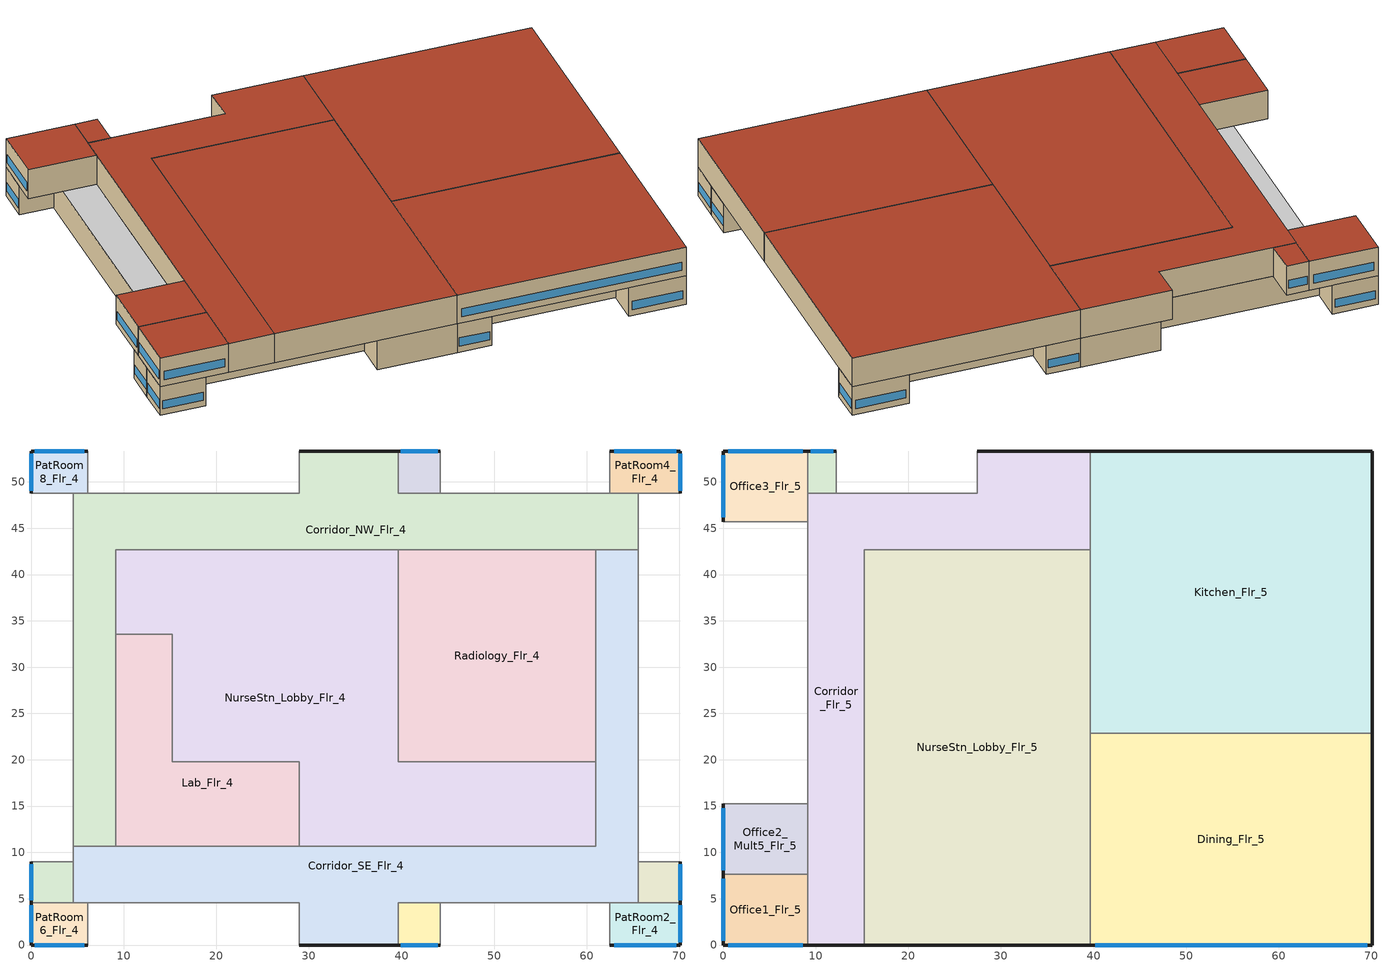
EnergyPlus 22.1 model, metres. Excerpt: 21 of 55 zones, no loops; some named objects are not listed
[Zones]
Corridor_NW_Flr_4
 floor adiabatic (int_slab_floor): 4.57,10.67 4.57,48.77 28.96,48.77 28.96,53.34 39.62,53.34 39.62,48.77 65.53,48.77 65.53,42.67 9.14,42.67 9.14,10.67 z12.8
 wall outside (nonres_ext_wall_mid): 39.62,53.34 28.96,53.34 z12.8:17.07
 wall to NurseStn_Lobby_Flr_4 (Air_Wall): 9.14,33.58 9.14,42.67 39.62,42.67 z12.8:17.07
 wall adiabatic (int_wall): 28.96,53.34 28.96,48.77 4.57,48.77 4.57,10.67 / 65.53,42.67 65.53,48.77 39.62,48.77 39.62,53.34 z12.8:17.07
 wall to Radiology_Flr_4 (int_wall): 39.62,42.67 60.96,42.67 z12.8:17.07
 wall to Lab_Flr_4 (int_wall): 9.14,10.67 9.14,33.58 z12.8:17.07
 wall to Corridor_SE_Flr_4 (Air_Wall): 60.96,42.67 65.53,42.67 / 4.57,10.67 9.14,10.67 z12.8:17.07
 ceiling adiabatic (int_slab_ceiling): 4.57,10.67 9.14,10.67 9.14,42.67 65.53,42.67 65.53,48.77 39.62,48.77 39.62,53.34 28.96,53.34 28.96,48.77 4.57,48.77 z17.07
Corridor_SE_Flr_4
 floor adiabatic (int_slab_floor): 4.57,4.57 4.57,10.67 60.96,10.67 60.96,42.67 65.53,42.67 65.53,4.57 39.62,4.57 39.62,0 28.96,0 28.96,4.57 z12.8
 wall outside (nonres_ext_wall_mid): 28.96,0 39.62,0 z12.8:17.07
 wall adiabatic (int_wall): 39.62,0 39.62,4.57 65.53,4.57 65.53,42.67 / 4.57,10.67 4.57,4.57 28.96,4.57 28.96,0 z12.8:17.07
 wall to NurseStn_Lobby_Flr_4 (Air_Wall): 60.96,19.81 60.96,10.67 28.96,10.67 z12.8:17.07
 wall to Radiology_Flr_4 (int_wall): 60.96,42.67 60.96,19.81 z12.8:17.07
 wall to Lab_Flr_4 (int_wall): 28.96,10.67 9.14,10.67 z12.8:17.07
 ceiling adiabatic (int_slab_ceiling): 4.57,4.57 28.96,4.57 28.96,0 39.62,0 39.62,4.57 65.53,4.57 65.53,42.67 60.96,42.67 60.96,10.67 4.57,10.67 z17.07
Lab_Flr_4
 floor adiabatic (int_slab_floor): 9.14,33.53 15.24,33.53 15.24,19.81 28.96,19.81 28.96,10.67 9.14,10.67 z12.8
 wall to NurseStn_Lobby_Flr_4 (int_wall): 28.96,10.67 28.96,19.81 15.24,19.81 15.24,33.53 9.14,33.53 z12.8:17.07
 ceiling adiabatic (int_slab_ceiling): 9.14,33.53 9.14,10.67 28.96,10.67 28.96,19.81 15.24,19.81 15.24,33.53 z17.07
NurseStn_Lobby_Flr_4
 floor adiabatic (int_slab_floor): 9.14,42.67 39.62,42.67 39.62,19.81 60.96,19.81 60.96,10.67 28.96,10.67 28.96,19.81 15.24,19.81 15.24,33.53 9.14,33.53 z12.8
 wall to Radiology_Flr_4 (int_wall): 60.96,19.81 39.62,19.81 39.62,42.67 z12.8:17.07
 ceiling adiabatic (int_slab_ceiling): 9.14,42.67 9.14,33.53 15.24,33.53 15.24,19.81 28.96,19.81 28.96,10.67 60.96,10.67 60.96,19.81 39.62,19.81 39.62,42.67 z17.07
PatRoom1_Mult10_Flr_4
 floor adiabatic (int_slab_floor): 44.2,4.57 44.2,0 39.62,0 39.62,4.57 z12.8
 wall outside (res_ext_wall_mid): 39.62,0 44.2,0 z12.8:17.07
 wall adiabatic (int_wall): 44.2,0 44.2,4.57 39.62,4.57 39.62,0 z12.8:17.07
 window (ResWindow_U_0.456_SHGC_East_0.249): 39.9,0 43.92,0 z13.72:14.94
 ceiling adiabatic (int_slab_ceiling): 39.62,4.57 39.62,0 44.2,0 44.2,4.57 z17.07
PatRoom2_Flr_4
 floor adiabatic (int_slab_floor): 70.1,4.57 70.1,0 62.48,0 62.48,4.57 z12.8
 wall outside (res_ext_wall_mid): 62.48,0 70.1,0 70.1,4.57 z12.8:17.07
 wall adiabatic (int_wall): 70.1,4.57 62.48,4.57 62.48,0 z12.8:17.07
 window (ResWindow_U_0.248_SHGC_North_0.21): 70.1,0.27 70.1,4.3 z13.72:14.94
 window (ResWindow_U_0.456_SHGC_East_0.249): 62.94,0 69.65,0 z13.72:14.94
 ceiling adiabatic (int_slab_ceiling): 62.48,4.57 62.48,0 70.1,0 70.1,4.57 z17.07
PatRoom3_Mult10_Flr_4
 floor adiabatic (int_slab_floor): 70.1,8.99 70.1,4.57 65.53,4.57 65.53,8.99 z12.8
 wall outside (res_ext_wall_mid): 70.1,4.57 70.1,8.99 z12.8:17.07
 wall adiabatic (int_wall): 70.1,8.99 65.53,8.99 65.53,4.57 70.1,4.57 z12.8:17.07
 window (ResWindow_U_0.248_SHGC_North_0.21): 70.1,4.84 70.1,8.73 z13.72:14.94
 ceiling adiabatic (int_slab_ceiling): 65.53,8.99 65.53,4.57 70.1,4.57 70.1,8.99 z17.07
PatRoom4_Flr_4
 floor adiabatic (int_slab_floor): 70.1,53.34 70.1,48.77 62.48,48.77 62.48,53.34 z12.8
 wall outside (res_ext_wall_mid): 70.1,48.77 70.1,53.34 62.48,53.34 z12.8:17.07
 wall adiabatic (int_wall): 62.48,53.34 62.48,48.77 70.1,48.77 z12.8:17.07
 window (ResWindow_U_0.248_SHGC_North_0.21): 70.1,49.04 70.1,53.07 z13.72:14.94
 window (ResWindow_U_0.248_SHGC_West_0.21): 69.65,53.34 62.94,53.34 z13.72:14.94
 ceiling adiabatic (int_slab_ceiling): 62.48,53.34 62.48,48.77 70.1,48.77 70.1,53.34 z17.07
PatRoom5_Mult10_Flr_4
 floor adiabatic (int_slab_floor): 44.2,53.34 44.2,48.77 39.62,48.77 39.62,53.34 z12.8
 wall outside (res_ext_wall_mid): 44.2,53.34 39.62,53.34 z12.8:17.07
 wall adiabatic (int_wall): 39.62,53.34 39.62,48.77 44.2,48.77 44.2,53.34 z12.8:17.07
 window (ResWindow_U_0.248_SHGC_West_0.21): 43.92,53.34 39.9,53.34 z13.72:14.94
 ceiling adiabatic (int_slab_ceiling): 39.62,53.34 39.62,48.77 44.2,48.77 44.2,53.34 z17.07
PatRoom6_Flr_4
 floor adiabatic (int_slab_floor): 6.1,4.57 6.1,0 0,0 0,4.57 z12.8
 wall outside (res_ext_wall_mid): 0,4.57 0,0 6.1,0 z12.8:17.07
 wall adiabatic (int_wall): 6.1,0 6.1,4.57 0,4.57 z12.8:17.07
 window (ResWindow_U_0.456_SHGC_East_0.249): 0.37,0 5.73,0 z13.72:14.94
 window (ResWindow_U_0.248_SHGC_South_0.21): 0,4.3 0,0.27 z13.72:14.94
 ceiling adiabatic (int_slab_ceiling): 0,4.57 0,0 6.1,0 6.1,4.57 z17.07
PatRoom7_Mult10_Flr_4
 floor adiabatic (int_slab_floor): 4.57,8.99 4.57,4.57 0,4.57 0,8.99 z12.8
 wall outside (res_ext_wall_mid): 0,8.99 0,4.57 z12.8:17.07
 wall adiabatic (int_wall): 0,4.57 4.57,4.57 4.57,8.99 0,8.99 z12.8:17.07
 window (ResWindow_U_0.248_SHGC_South_0.21): 0,8.73 0,4.84 z13.72:14.94
 ceiling adiabatic (int_slab_ceiling): 0,8.99 0,4.57 4.57,4.57 4.57,8.99 z17.07
PatRoom8_Flr_4
 floor adiabatic (int_slab_floor): 6.1,53.34 6.1,48.77 0,48.77 0,53.34 z12.8
 wall outside (res_ext_wall_mid): 6.1,53.34 0,53.34 0,48.77 z12.8:17.07
 wall adiabatic (int_wall): 0,48.77 6.1,48.77 6.1,53.34 z12.8:17.07
 window (ResWindow_U_0.248_SHGC_West_0.21): 5.73,53.34 0.37,53.34 z13.72:14.94
 window (ResWindow_U_0.248_SHGC_South_0.21): 0,53.07 0,49.04 z13.72:14.94
 ceiling adiabatic (int_slab_ceiling): 0,53.34 0,48.77 6.1,48.77 6.1,53.34 z17.07
Radiology_Flr_4
 floor adiabatic (int_slab_floor): 60.96,42.67 60.96,19.81 39.62,19.81 39.62,42.67 z12.8
 ceiling adiabatic (int_slab_ceiling): 39.62,42.67 39.62,19.81 60.96,19.81 60.96,42.67 z17.07
Corridor_Flr_5
 floor adiabatic (int_slab_floor): 9.14,0 9.14,48.77 27.43,48.77 27.43,53.34 39.62,53.34 39.62,42.67 15.24,42.67 15.24,0 z17.07
 wall outside (nonres_ext_wall_top): 39.62,53.34 27.43,53.34 / 9.14,0 15.24,0 z17.07:21.34
 wall to NurseStn_Lobby_Flr_5 (int_wall): 15.24,0 15.24,42.67 z17.07:21.34
 wall to NurseStn_Lobby_Flr_5 (Air_Wall): 15.24,42.67 39.62,42.67 z17.07:21.34
 wall adiabatic (int_wall): 27.43,53.34 27.43,48.77 9.14,48.77 9.14,0 z17.07:21.34
 wall to Kitchen_Flr_5 (int_wall): 39.62,42.67 39.62,53.34 z17.07:21.34
 roof outside (nonres_roof): 9.14,0 15.24,0 15.24,42.67 39.62,42.67 39.62,53.34 27.43,53.34 27.43,48.77 9.14,48.77 z21.34
Dining_Flr_5
 floor adiabatic (int_slab_floor): 39.62,0 39.62,22.86 70.1,22.86 70.1,0 z17.07
 wall outside (nonres_ext_wall_top): 39.62,0 70.1,0 70.1,22.86 z17.07:21.34
 wall to Kitchen_Flr_5 (int_wall): 70.1,22.86 39.62,22.86 z17.07:21.34
 wall to NurseStn_Lobby_Flr_5 (int_wall): 39.62,22.86 39.62,0 z17.07:21.34
 window (NonresWindow_U_0.456_SHGC_East_0.249): 40.2,0 69.53,0 z17.99:19.21
 roof outside (nonres_roof): 39.62,0 70.1,0 70.1,22.86 39.62,22.86 z21.34
Kitchen_Flr_5
 floor adiabatic (int_slab_floor): 70.1,53.34 70.1,22.86 39.62,22.86 39.62,53.34 z17.07
 wall outside (nonres_ext_wall_top): 70.1,22.86 70.1,53.34 39.62,53.34 z17.07:21.34
 wall to NurseStn_Lobby_Flr_5 (int_wall): 39.62,42.67 39.62,22.86 z17.07:21.34
 roof outside (nonres_roof): 39.62,53.34 39.62,22.86 70.1,22.86 70.1,53.34 z21.34
NurseStn_Lobby_Flr_5
 floor adiabatic (int_slab_floor): 15.24,0 15.24,42.67 39.62,42.67 39.62,0 z17.07
 wall outside (nonres_ext_wall_top): 15.24,0 39.62,0 z17.07:21.34
 roof outside (nonres_roof): 15.24,0 39.62,0 39.62,42.67 15.24,42.67 z21.34
Office1_Flr_5
 floor adiabatic (int_slab_floor): 9.14,7.62 9.14,0 0,0 0,7.62 z17.07
 wall outside (nonres_ext_wall_top): 0,7.62 0,0 9.14,0 z17.07:21.34
 wall adiabatic (int_wall): 9.14,0 9.14,7.62 0,7.62 z17.07:21.34
 window (NonresWindow_U_0.456_SHGC_East_0.249): 0.55,0 8.6,0 z17.99:19.21
 window (NonresWindow_U_0.248_SHGC_South_0.21): 0,7.16 0,0.46 z17.99:19.21
 roof outside (nonres_roof): 0,7.62 0,0 9.14,0 9.14,7.62 z21.34
Office2_Mult5_Flr_5
 floor adiabatic (int_slab_floor): 9.14,15.24 9.14,7.62 0,7.62 0,15.24 z17.07
 wall outside (nonres_ext_wall_top): 0,15.24 0,7.62 z17.07:21.34
 wall adiabatic (int_wall): 0,7.62 9.14,7.62 9.14,15.24 0,15.24 z17.07:21.34
 window (NonresWindow_U_0.248_SHGC_South_0.21): 0,14.78 0,8.08 z17.99:19.21
 roof outside (nonres_roof): 0,15.24 0,7.62 9.14,7.62 9.14,15.24 z21.34
Office3_Flr_5
 floor adiabatic (int_slab_floor): 9.14,53.34 9.14,45.72 0,45.72 0,53.34 z17.07
 wall outside (nonres_ext_wall_top): 9.14,53.34 0,53.34 0,45.72 z17.07:21.34
 wall adiabatic (int_wall): 0,45.72 9.14,45.72 9.14,53.34 z17.07:21.34
 window (NonresWindow_U_0.248_SHGC_West_0.21): 8.6,53.34 0.55,53.34 z17.99:19.21
 window (NonresWindow_U_0.248_SHGC_South_0.21): 0,52.88 0,46.18 z17.99:19.21
 roof outside (nonres_roof): 0,53.34 0,45.72 9.14,45.72 9.14,53.34 z21.34
Office4_Mult6_Flr_5
 floor adiabatic (int_slab_floor): 12.19,53.34 12.19,48.77 9.14,48.77 9.14,53.34 z17.07
 wall outside (nonres_ext_wall_top): 12.19,53.34 9.14,53.34 z17.07:21.34
 wall adiabatic (int_wall): 9.14,53.34 9.14,48.77 12.19,48.77 12.19,53.34 z17.07:21.34
 window (NonresWindow_U_0.248_SHGC_West_0.21): 11.88,53.34 9.45,53.34 z17.99:19.21
 roof outside (nonres_roof): 9.14,53.34 9.14,48.77 12.19,48.77 12.19,53.34 z21.34
[Building]
Hospital: Loads convergence tolerance value=0.04; Maximum number of warmup days=25; Minimum number of warmup days=6; North axis=-90; Solar distribution=FullInteriorAndExterior; Temperature convergence tolerance value=0.2; Terrain=City
[Site:GroundTemperature:FCfactorMethod]
January ground temperature=24.2; February ground temperature=18.9; March ground temperature=15.7; April ground temperature=13.6; May ground temperature=15.5; June ground temperature=17.1; July ground temperature=21.2; August ground temperature=26.9; September ground temperature=27.6; October ground temperature=27.9; November ground temperature=27.4; December ground temperature=26.2
[Site:Location]
Tampa-MacDill.AFB_FL_USA WMO=747880: Elevation=8; Latitude=27.85; Longitude=-82.52; Time zone=-5
[Site:WaterMainsTemperature]
Annual average outdoor air temperature=21.85; Calculation method=Correlation; Maximum difference in monthly average outdoor air temperatures=14.3
[SizingPeriod:DesignDay] Barometric pressure=101229; Day of month=21; Daylight saving time indicator=No; Dry bulb temperature range modifier type=DefaultMultipliers; Humidity condition type=WetBulb; Rain indicator=No; Snow indicator=No
Name | Ashrae clear sky optical depth for beam irradiance taub | Ashrae clear sky optical depth for diffuse irradiance taud | Daily dry bulb temperature range | Day type | Maximum dry bulb temperature | Month | Solar model indicator | Wetbulb or dewpoint at maximum dry bulb | Wind direction | Wind speed | Sky clearness
Tampa-MacDill.AFB_FL_USA Ann Clg .4% Condns DB=>MWB | 0.491 | 2.016 | 7.9 | SummerDesignDay | 33.9 | 8 | ASHRAETau | 25.1 | 270 | 3.1
Tampa-MacDill.AFB_FL_USA Ann Htg 99.6% Condns DB |  |  | 0 | WinterDesignDay | 4.6 | 1 | ASHRAEClearSky | 4.6 | 10 | 2.5 | 0
[Construction]
Air_Wall: Air_Wall_Material
InteriorFurnishings: Std Wood 6inch
NonresWindow_U_0.248_SHGC_South_0.21: Nonres Window Glazing Layer South
NonresWindow_U_0.248_SHGC_West_0.21: Nonres Window Glazing Layer West
NonresWindow_U_0.456_SHGC_East_0.249: Nonres Window Glazing Layer East
ResWindow_U_0.248_SHGC_North_0.21: Res Window Glazing Layer North
ResWindow_U_0.248_SHGC_South_0.21: Res Window Glazing Layer South
ResWindow_U_0.248_SHGC_West_0.21: Res Window Glazing Layer West
ResWindow_U_0.456_SHGC_East_0.249: Res Window Glazing Layer East
int_slab_ceiling: CP02 CARPET PAD, 100mm Normalweight concrete floor
int_slab_floor: 100mm Normalweight concrete floor, CP02 CARPET PAD
int_wall: G01 13mm gypsum board, G01 13mm gypsum board
nonres_ext_wall_mid: 200mm Normalweight concrete wall, Nonres_Exterior_Wall_Insulation_mid, G01 13mm gypsum board
nonres_ext_wall_top: 200mm Normalweight concrete wall, Nonres_Exterior_Wall_Insulation_top, G01 13mm gypsum board
nonres_roof: F13 Built-up roofing, Nonres_Roof_Insulation, F08 Metal surface
res_ext_wall_mid: 200mm Normalweight concrete wall, Res_Exterior_Wall_Insulation_mid, G01 13mm gypsum board
[Material]
Name | Conductivity | Density | Roughness | Specific heat | Thickness | Solar absorptance | Thermal absorptance | Visible absorptance
100mm Normalweight concrete floor | 2.31 | 2322 | MediumRough | 832 | 0.1016
200mm Normalweight concrete wall | 2.31 | 2322 | MediumRough | 832 | 0.2032
F08 Metal surface | 45.28 | 7824 | Smooth | 500 | 0.0008
F13 Built-up roofing | 0.16 | 1120 | Rough | 1460 | 0.0095 | 0.45 | 0.75
G01 13mm gypsum board | 0.16 | 800 | Smooth | 1090 | 0.0127 | 0.7 | 0.9 | 0.5
Std Wood 6inch | 0.12 | 540 | MediumSmooth | 1210 | 0.15 | 0.7 | 0.9 | 0.7
[Material:NoMass] Solar absorptance=0.7; Thermal absorptance=0.9
Name | Roughness | Thermal resistance | Visible absorptance
Air_Wall_Material | Rough | 0.207949
CP02 CARPET PAD | VeryRough | 0.21648 | 0.8
Nonres_Exterior_Wall_Insulation_mid | MediumSmooth | 0.624472 | 0.7
Nonres_Exterior_Wall_Insulation_top | MediumSmooth | 0.603705 | 0.7
Nonres_Roof_Insulation | MediumSmooth | 4.31889 | 0.7
Res_Exterior_Wall_Insulation_mid | MediumSmooth | 0.790218 | 0.7
[WindowMaterial:SimpleGlazingSystem]
Name | Solar heat gain coefficient | U factor | Visible transmittance
Nonres Window Glazing Layer East; Res Window Glazing Layer East | 0.249 | 2.58929 | 0.2739
Nonres Window Glazing Layer South; Nonres Window Glazing Layer West; Res Window Glazing Layer North; Res Window Glazing Layer South; Res Window Glazing Layer West | 0.21 | 1.40821 | 0.29
[AvailabilityManager:NightCycle] Applicability schedule=Always_On; Control type=CycleOnAny; Cycling run time=1800; Cycling run time control type=FixedRunTime; Fan schedule=HVACOperationSchd; Thermostat tolerance=1
CAV_KITCHEN Availability Manager; VAV_1 Availability Manager; VAV_2 Availability Manager; VAV_ER Availability Manager; VAV_ICU Availability Manager; VAV_LABS Availability Manager; VAV_OR Availability Manager; VAV_PATRMS Availability Manager
[Daylighting:Controls] Availability schedule=DaylightAvailSch; Daylighting method=SplitFlux; Lighting control type=ContinuousOff; Maximum allowable discomfort glare index=22; Minimum input power fraction for continuous or continuousoff dimming control=0.2; Minimum light output fraction for continuous or continuousoff dimming control=0.2; Number of stepped control steps=3; Probability lighting will be reset when needed in manual stepped control=1
Name | Daylighting reference point name 1 | Fraction of lights controlled by reference point 1 | Illuminance setpoint at reference point 1 | Glare calculation azimuth angle of view direction clockwise from zone y axis | Glare calculation daylighting reference point | Zone or space | Daylighting reference point name 2 | Fraction of lights controlled by reference point 2 | Illuminance setpoint at reference point 2
Dining_Flr_5_DaylCtrl | Dining_Flr_5_DaylRefPt1 | 0.19 | 215 | 0 | Dining_Flr_5_DaylRefPt1 | Dining_Flr_5
Office1_Flr_5_DaylCtrl | Office1_Flr_5_DaylRefPt1 | 0.56 | 377 | 270 | Office1_Flr_5_DaylRefPt1 | Office1_Flr_5 | Office1_Flr_5_DaylRefPt2 | 0.21 | 377
Office2_Mult5_Flr_5_DaylCtrl | Office2_Mult5_Flr_5_DaylRefPt1 | 0.47 | 377 | 0 | Office2_Mult5_Flr_5_DaylRefPt1 | Office2_Mult5_Flr_5
Office3_Flr_5_DaylCtrl | Office3_Flr_5_DaylRefPt1 | 0.56 | 377 | 0 | Office3_Flr_5_DaylRefPt1 | Office3_Flr_5 | Office3_Flr_5_DaylRefPt2 | 0.21 | 377
Office4_Mult6_Flr_5_DaylCtrl | Office4_Mult6_Flr_5_DaylRefPt1 | 0.94 | 377 | 0 | Office4_Mult6_Flr_5_DaylRefPt1 | Office4_Mult6_Flr_5
[ElectricEquipment] Design level calculation method=EquipmentLevel; Fraction latent=0; Fraction lost=0
Name | Design level | End use subcategory | Fraction radiant | Schedule | Zone or zonelist or space or spacelist
Dining_Flr_5_MiscPlug_Equip | 7497.28 | MiscPlug | 0.5 | BLDG_EQUIP_EXTD_SCH | Dining_Flr_5
Kitchen_Flr_5_MiscPlug_Equip | 74972.8 | Cooking | 0.5 | BLDG_EQUIP_EXTD_SCH | Kitchen_Flr_5
Kitchen_Flr_5_Reach-in-Freezer | 555 | ReachInFreezer | 0.25 | Always_on | Kitchen_Flr_5
Kitchen_Flr_5_Reach-in-Refrigerator | 470 | ReachInRefrigerator | 0.25 | Always_on | Kitchen_Flr_5
Lab_Flr_4_MiscPlug_Equip | 11395.9 | MiscPlug | 0.5 | BLDG_EQUIP_SCH | Lab_Flr_4
NurseStn_Lobby_Flr_4_MiscPlug_Equip | 10136 | MiscPlug | 0.5 | BLDG_EQUIP_EXTD_SCH | NurseStn_Lobby_Flr_4
NurseStn_Lobby_Flr_5_MiscPlug_Equip | 11643.4 | MiscPlug | 0.5 | BLDG_EQUIP_SCH | NurseStn_Lobby_Flr_5
Office1_Flr_5_MiscPlug_Equip | 749.9243 | MiscPlug | 0.5 | BLDG_EQUIP_SCH | Office1_Flr_5
Office2_Mult5_Flr_5_MiscPlug_Equip | 749.7275 | MiscPlug | 0.5 | BLDG_EQUIP_SCH | Office2_Mult5_Flr_5
Office3_Flr_5_MiscPlug_Equip | 749.7275 | MiscPlug | 0.5 | BLDG_EQUIP_SCH | Office3_Flr_5
Office4_Mult6_Flr_5_MiscPlug_Equip | 149.9455 | MiscPlug | 0.5 | BLDG_EQUIP_SCH | Office4_Mult6_Flr_5
PatRoom1_Mult10_Flr_4_MiscPlug_Equip | 449.8365 | MiscPlug | 0.5 | BLDG_EQUIP_EXTD_SCH | PatRoom1_Mult10_Flr_4
PatRoom2_Flr_4_MiscPlug_Equip | 749.7275 | MiscPlug | 0.5 | BLDG_EQUIP_EXTD_SCH | PatRoom2_Flr_4
PatRoom3_Mult10_Flr_4_MiscPlug_Equip | 434.8813 | MiscPlug | 0.5 | BLDG_EQUIP_EXTD_SCH | PatRoom3_Mult10_Flr_4
PatRoom4_Flr_4_MiscPlug_Equip | 749.7275 | MiscPlug | 0.5 | BLDG_EQUIP_EXTD_SCH | PatRoom4_Flr_4
PatRoom5_Mult10_Flr_4_MiscPlug_Equip | 449.8365 | MiscPlug | 0.5 | BLDG_EQUIP_EXTD_SCH | PatRoom5_Mult10_Flr_4
PatRoom6_Flr_4_MiscPlug_Equip | 599.782 | MiscPlug | 0.5 | BLDG_EQUIP_EXTD_SCH | PatRoom6_Flr_4
PatRoom7_Mult10_Flr_4_MiscPlug_Equip | 434.8813 | MiscPlug | 0.5 | BLDG_EQUIP_EXTD_SCH | PatRoom7_Mult10_Flr_4
PatRoom8_Flr_4_MiscPlug_Equip | 599.782 | MiscPlug | 0.5 | BLDG_EQUIP_EXTD_SCH | PatRoom8_Flr_4
Radiology_Flr_4_MiscPlug_Equip | 52499.9 | MiscPlug | 0.5 | BLDG_EQUIP_SCH | Radiology_Flr_4
[ElectricLoadCenter:Distribution]
Generator: Electrical buss type=DirectCurrentWithInverter; Generator list=PV_Generator; Generator operation scheme type=Baseload; Inverter=PV_Inverter
[ElectricLoadCenter:Generators]
PV_Generator: Generator availability schedule name 1=PV_SCH; Generator name 1=PV_module; Generator object type 1=Generator:PVWatts; Generator rated electric power output 1=84493.5
[ElectricLoadCenter:Inverter:PVWatts]
PV_Inverter: Dc to ac size ratio=1.2; Inverter efficiency=0.96
[ElectricLoadCenter:Transformer]
Transformer 1: Availability schedule=Always_On; Conductor material=Aluminum; Consider transformer loss for utility cost=Yes; Fraction of eddy current losses=0.1; Full load temperature rise=150; Meter name 1=Wired_LTG_Electricity; Meter name 2=InteriorEquipment:Electricity; Nameplate efficiency=0.991; Per unit load for nameplate efficiency=0.35; Performance input method=NominalEfficiency; Phase=3; Rated capacity=500000; Reference temperature for nameplate efficiency=75; Transformer usage=PowerInFromGrid
[EnergyManagementSystem:Actuator]
Name | Actuated component control type | Actuated component type | Actuated component unique
BoilerCurve | Curve Result | Curve | HeatSys1 BOILER EFFICIENCY CURVE
BypassHXStatus | Schedule Value | Schedule:Constant | Bypass Heat Exchanger Status
HRC_SPM_Reset | Schedule Value | Schedule:Constant | Heat Recovery Chiller Bypass Loop Setpoint Schedule
TowerCurveOutput | Curve Result | Curve | Tower_Fan_Curve
vav_1_MAX_OA_FRAC | Schedule Value | Schedule:Constant | VAV_1 Max OA Fraction
vav_2_MAX_OA_FRAC | Schedule Value | Schedule:Constant | VAV_2 Max OA Fraction
[EnergyManagementSystem:GlobalVariable]
EnergyManagementSystem:GlobalVariable 1: Wired_LTG
EnergyManagementSystem:GlobalVariable 2: HLOAD
EnergyManagementSystem:GlobalVariable 3: BoilerType; CapRated; EtRated; PLRx; Ecx; SkinLossRate
[EnergyManagementSystem:OutputVariable]
Wired_LTG: Ems variable=Wired_LTG; Type of data in variable=Summed; Units=J; Update frequency=ZoneTimestep
[EnergyManagementSystem:Program]
BypassHXStatus_Prg: SET HLOAD = HotWaterDemand /  (143319.7906 * ((1/2.9755) + 1)); SET HLOAD = @Min HLOAD 1; SET HLOAD = CHWR - (HLOAD * 8.33); SET HLOAD = @Max HLOAD 6.7; SET HRC_SPM_Reset = @Min HLOAD 14.44
ChangTowerFlow: IF Chiller1_Status > 0 && Chiller2_Status == 0 && SensedCurveInput > 0.2; IF (0.5 * SensedCurveInput) > 0.2; SET AirInput = 0.5 * SensedCurveInput; ELSE; SET AirInput = 0.2; ENDIF; SET TowerCurveOutput =  2* (AirInput^3); ELSE; SET TowerCurveOutput = SensedCurveValue; ENDIF
PlantPump_EMS_Program: IF ChillerPlantDemandLoad < 1023712.79; SET Chiller2PumpStatus = 0; SET Chiller2Status = 0; SET Chiller2PumpFlow = 0; ELSE; SET Chiller2PumpStatus = 1; SET Chiller2Status = 1; SET Chiller2PumpFlow = Chiller2PumpDesignFlow; ENDIF
SetBoilerCurve: IF BoilerPLR >= PLRx; IF BoilerType == 1; SET BoilerCurve = 0.975 + 0.305*BoilerPLR - 0.527*(BoilerPLR^2) + 0.249*(BoilerPLR^3); ELSEIF BoilerType == 2; SET BoilerCurve = 0.907 + 0.320*BoilerPLR - 0.420*(BoilerPLR^2) + 0.193*(BoilerPLR^3); ELSE; SET BoilerCurve = 0.492 + 1.41*BoilerPLR - 1.529*(BoilerPLR^2) + 0.628*(BoilerPLR^3); ENDIF; ELSE; IF BoilerPLR == 0; SET BoilerCurve = NULL; ELSE; IF BoilerPLR <0.05; SET BoilerCurve = (0.05/(0.05 + SkinLossRate)) * (Ecx/EtRated); ELSE; SET BoilerCurve = (BoilerPLR/(BoilerPLR + SkinLossRate)) * (Ecx/EtRated); ENDIF; ENDIF; ENDIF
SetBoilerPar: SET CapRated =  1742529.37; SET EtRated =  0.9; SET CapRated = (CapRated *3.412)/1000; SET SkinLossRate = 0.02; SET BoilerType = 1; IF BoilerType  == 1; IF CapRated >10000; SET PLRx = 0.2; ELSEIF CapRated >5000; SET PLRx = 0.25; ELSEIF CapRated >1000; SET PLRx = 0.33; ELSE; SET BoilerType = 2; SET PLRx = 0.2; ENDIF; ELSE; SET PLRx = 0.2; ENDIF; IF BoilerType == 1; SET CurveX = 0.975 + 0.305 * PLRx - 0.527 * (PLRx^2) + 0.249 * (PLRx^3); ELSEIF BoilerType == 2; SET CurveX = 0.907 + 0.320 * PLRx - 0.420 * (PLRx^2) + 0.193 * (PLRx^3); ELSE; SET CurveX = 0.492 + 1.41 * PLRx - 1.529 * (PLRx^2) + 0.628 * (PLRx^3); ENDIF; SET LoadX = CapRated * PLRx; SET Etx = CurveX * EtRated; SET InputEx = LoadX/Etx; SET SkinEx = CapRated * SkinLossRate; SET Ecx = (LoadX + SkinEx)/InputEx
Transformer_Load_Prog: SET Wired_LTG = Facility_Int_LTG*0.022
vav_1_MAX_OA_FRAC: IF vav_1_OA > vav_1_OA_VRP; SET vav_1_MAX_OA_FRAC = NULL; ELSE; IF vav_1_SUPPLY_FLOW > 0; SET vav_1_MAX_OA_FRAC =  4.3268 / vav_1_SUPPLY_FLOW; ELSE; SET vav_1_MAX_OA_FRAC = NULL; ENDIF; ENDIF
vav_2_MAX_OA_FRAC: IF vav_2_OA > vav_2_OA_VRP; SET vav_2_MAX_OA_FRAC = NULL; ELSE; IF vav_2_SUPPLY_FLOW > 0; SET vav_2_MAX_OA_FRAC =  4.4797 / vav_2_SUPPLY_FLOW; ELSE; SET vav_2_MAX_OA_FRAC = NULL; ENDIF; ENDIF
[EnergyManagementSystem:ProgramCallingManager]
BoilerCurveManager: InsideHVACSystemIterationLoop; SetBoilerCurve
BoilerParManager: BeginNewEnvironment; SetBoilerPar
BypassHXStatus_Manager: AfterPredictorBeforeHVACManagers; BypassHXStatus_Prg
ChangeTowerFlow_Manager: InsideHVACSystemIterationLoop; ChangTowerFlow
PlantPump_EMS_Program Manager: InsideHVACSystemIterationLoop; PlantPump_EMS_Program
Transformer_Load_Prog_Manager: AfterPredictorAfterHVACManagers; Transformer_Load_Prog
vav_1_MAX_OA_FRAC_Prog_Manager: AfterPredictorAfterHVACManagers; vav_1_MAX_OA_FRAC
vav_2_MAX_OA_FRAC_Prog_Manager: AfterPredictorAfterHVACManagers; vav_2_MAX_OA_FRAC
[EnergyManagementSystem:Sensor]
Name | Output variable or output meter | Output variable or output meter index key
Facility_Int_LTG | InteriorLights:Electricity
SensedCurveInput | Performance Curve Input Variable 1 Value | Tower_Fan_Curve
SensedCurveValue | Performance Curve Output Value | Tower_Fan_Curve
[Exterior:FuelEquipment] Fuel use type=Electricity
Name | Design level | End use subcategory | Schedule
Elevator_Lift_Running | 266250 | ElevatorLift | elevator_running_sch
Elevator_Lift_Standby | 6400 | ElevatorLift | elevator_standby_sch
Elevators_Lights_Fan | 421.26 | ElevatorLightsFan | ELEV_LIGHT_FAN_SCH_ADD_DF
[Exterior:Lights]
Exterior_Lights: Control option=AstronomicalClock; Design level=7940.01; End use subcategory=General; Schedule=Exterior_Lgt_ALWAYS_ON
[GasEquipment]
Kitchen_Flr_5_MiscPlugGas_Equip: Design level=149946; Design level calculation method=EquipmentLevel; End use subcategory=Cooking; Fraction latent=0; Fraction lost=0; Fraction radiant=0.5; Schedule=BLDG_EQUIP_EXTD_SCH; Zone or zonelist or space or spacelist=Kitchen_Flr_5
[Generator:PVWatts]
PV_module: Array geometry type=TiltAzimuth; Array type=FixedOpenRack; Azimuth angle=180; Dc system capacity=84493.5; Module type=Premium; Pvwatts version=5; System losses=0.113; Tilt angle=0
[InternalMass] Construction=InteriorFurnishings
Name | Zone or zonelist | Surface area
Corridor_Flr_5_InternalMass_1 | Corridor_Flr_5 | 1003.35
Corridor_NW_Flr_4_InternalMass_1 | Corridor_NW_Flr_4 | 1133.42
Corridor_SE_Flr_4_InternalMass_1 | Corridor_SE_Flr_4 | 1133.42
Dining_Flr_5_InternalMass_1 | Dining_Flr_5 | 1393.55
Kitchen_Flr_5_InternalMass_1 | Kitchen_Flr_5 | 1858.06
Lab_Flr_4_InternalMass_1 | Lab_Flr_4 | 529.5473
NurseStn_Lobby_Flr_4_InternalMass_1 | NurseStn_Lobby_Flr_4 | 1811.61
NurseStn_Lobby_Flr_5_InternalMass_1 | NurseStn_Lobby_Flr_5 | 2081.03
Office1_Flr_5_InternalMass_1 | Office1_Flr_5 | 139.3911
Office2_Mult5_Flr_5_InternalMass_1 | Office2_Mult5_Flr_5 | 139.3546
Office3_Flr_5_InternalMass_1 | Office3_Flr_5 | 139.3546
Office4_Mult6_Flr_5_InternalMass_1 | Office4_Mult6_Flr_5 | 27.8709
PatRoom1_Mult10_Flr_4_InternalMass_1 | PatRoom1_Mult10_Flr_4 | 41.8064
PatRoom2_Flr_4_InternalMass_1 | PatRoom2_Flr_4 | 69.6773
PatRoom3_Mult10_Flr_4_InternalMass_1 | PatRoom3_Mult10_Flr_4 | 40.4165
PatRoom4_Flr_4_InternalMass_1 | PatRoom4_Flr_4 | 69.6773
PatRoom5_Mult10_Flr_4_InternalMass_1 | PatRoom5_Mult10_Flr_4 | 41.8064
PatRoom6_Flr_4_InternalMass_1 | PatRoom6_Flr_4 | 55.7418
PatRoom7_Mult10_Flr_4_InternalMass_1 | PatRoom7_Mult10_Flr_4 | 40.4165
PatRoom8_Flr_4_InternalMass_1 | PatRoom8_Flr_4 | 55.7418
Radiology_Flr_4_InternalMass_1 | Radiology_Flr_4 | 975.4819
[Lights] Design level calculation method=Watts/Area; End use subcategory=LightsWired; Fraction radiant=0.7; Fraction replaceable=1; Fraction visible=0.2; Return air fraction=0; Return air fraction calculated from plenum temperature=No
Name | Schedule | Watts per floor area | Zone or zonelist or space or spacelist
Corridor_Flr_5_Lights | ltg_sch4_corridor | 6.11427 | Corridor_Flr_5
Corridor_NW_Flr_4_Lights | ltg_sch4_corridor | 6.11427 | Corridor_NW_Flr_4
Corridor_SE_Flr_4_Lights | ltg_sch4_corridor | 6.11427 | Corridor_SE_Flr_4
Dining_Flr_5_Lights | ltg_sch14_dining | 3.68125 | Dining_Flr_5
Kitchen_Flr_5_Lights | ltg_sch15_kitchen | 12.1686 | Kitchen_Flr_5
Lab_Flr_4_Lights | ltg_sch12_lab | 12.3731 | Lab_Flr_4
NurseStn_Lobby_Flr_4_Lights | ltg_sch9_nursestn_lobby2 | 9.284939 | NurseStn_Lobby_Flr_4
NurseStn_Lobby_Flr_5_Lights | ltg_sch9_nursestn_lobby2 | 9.284939 | NurseStn_Lobby_Flr_5
Office1_Flr_5_Lights | ltg_sch_office1_flr_5 | 7.20401 | Office1_Flr_5
Office2_Mult5_Flr_5_Lights | ltg_sch1_office | 7.46477 | Office2_Mult5_Flr_5
Office3_Flr_5_Lights | ltg_sch1_office | 7.46477 | Office3_Flr_5
Office4_Mult6_Flr_5_Lights | ltg_sch1_office | 7.46477 | Office4_Mult6_Flr_5
PatRoom1_Mult10_Flr_4_Lights | ltg_sch10_patient_room | 7.976048 | PatRoom1_Mult10_Flr_4
PatRoom2_Flr_4_Lights | ltg_sch10_patient_room | 7.976048 | PatRoom2_Flr_4
PatRoom3_Mult10_Flr_4_Lights | ltg_sch10_patient_room | 7.976048 | PatRoom3_Mult10_Flr_4
PatRoom4_Flr_4_Lights | ltg_sch10_patient_room | 7.976048 | PatRoom4_Flr_4
PatRoom5_Mult10_Flr_4_Lights | ltg_sch10_patient_room | 7.976048 | PatRoom5_Mult10_Flr_4
PatRoom6_Flr_4_Lights | ltg_sch10_patient_room | 7.976048 | PatRoom6_Flr_4
PatRoom7_Mult10_Flr_4_Lights | ltg_sch10_patient_room | 7.976048 | PatRoom7_Mult10_Flr_4
PatRoom8_Flr_4_Lights | ltg_sch10_patient_room | 7.976048 | PatRoom8_Flr_4
Radiology_Flr_4_Lights | ltg_sch13_radiology | 9.61217 | Radiology_Flr_4
[People] Activity level schedule=ACTIVITY_SCH; Air velocity schedule=AIR_VELO_SCH; Clothing insulation calculation method=ClothingInsulationSchedule; Clothing insulation schedule=CLOTHING_SCH; Enable ashrae 55 comfort warnings=No; Fraction radiant=0.3; Mean radiant temperature calculation type=ZoneAveraged; Number of people calculation method=People; Sensible heat fraction=Autocalculate; Thermal comfort model 1 type=Fanger; Work efficiency schedule=WORK_EFF_SCH
Name | Number of people | Number of people schedule | Zone or zonelist or space or spacelist
Corridor_Flr_5 | 5.3981 | BLDG_OCC_EXTD_SCH | Corridor_Flr_5
Corridor_NW_Flr_4 | 6.0978 | BLDG_OCC_EXTD_SCH | Corridor_NW_Flr_4
Corridor_SE_Flr_4 | 6.0978 | BLDG_OCC_EXTD_SCH | Corridor_SE_Flr_4
Dining_Flr_5 | 74.9725 | BLDG_OCC_EXTD_SCH | Dining_Flr_5
Kitchen_Flr_5 | 49.9818 | BLDG_OCC_EXTD_SCH | Kitchen_Flr_5
Lab_Flr_4 | 14.2446 | BLDG_OCC_SCH | Lab_Flr_4
NurseStn_Lobby_Flr_4 | 12.9952 | BLDG_OCC_EXTD_SCH | NurseStn_Lobby_Flr_4
NurseStn_Lobby_Flr_5 | 14.9279 | BLDG_OCC_SCH | NurseStn_Lobby_Flr_5
Office1_Flr_5 | 5.2498 | BLDG_OCC_SCH | Office1_Flr_5
Office2_Mult5_Flr_5 | 5.2483 | BLDG_OCC_SCH | Office2_Mult5_Flr_5
Office3_Flr_5 | 5.2483 | BLDG_OCC_SCH | Office3_Flr_5
Office4_Mult6_Flr_5 | 1.05 | BLDG_OCC_SCH | Office4_Mult6_Flr_5
PatRoom1_Mult10_Flr_4 | 1.1244 | BLDG_OCC_EXTD_SCH | PatRoom1_Mult10_Flr_4
PatRoom2_Flr_4 | 1.8744 | BLDG_OCC_EXTD_SCH | PatRoom2_Flr_4
PatRoom3_Mult10_Flr_4 | 1.0873 | BLDG_OCC_EXTD_SCH | PatRoom3_Mult10_Flr_4
PatRoom4_Flr_4 | 1.8744 | BLDG_OCC_EXTD_SCH | PatRoom4_Flr_4
PatRoom5_Mult10_Flr_4 | 1.1244 | BLDG_OCC_EXTD_SCH | PatRoom5_Mult10_Flr_4
PatRoom6_Flr_4 | 1.4994 | BLDG_OCC_EXTD_SCH | PatRoom6_Flr_4
PatRoom7_Mult10_Flr_4 | 1.0873 | BLDG_OCC_EXTD_SCH | PatRoom7_Mult10_Flr_4
PatRoom8_Flr_4 | 1.4994 | BLDG_OCC_EXTD_SCH | PatRoom8_Flr_4
Radiology_Flr_4 | 26.2404 | BLDG_OCC_SCH | Radiology_Flr_4
[Refrigeration:CompressorRack] Condenser type=AirCooled; Design condenser fan power=1000; Heat rejection location=Outdoors
Name | Compressor rack cop function of temperature curve | Condenser fan power function of temperature curve | Design compressor rack cop | End use subcategory | Refrigeration case name or walkin name or caseandwalkinlist
RACK1 | RACK1_RackCOPfTCurve | RACK1_RackCondFanCurve2 | 2.3 | LowTempRefrigeration | RACK1CaseList
RACK2 | RACK2_RackCOPfTCurve |  | 6.93 | MedTempRefrigeration | RACK2CaseList
[SetpointManager:Scheduled] Control variable=Temperature; Schedule=VAV_SAT_SCH
Name | Setpoint node or nodelist
VAV_ER SAT setpoint | VAV_ER Supply Equipment Outlet Node
VAV_ICU SAT setpoint | VAV_ICU Supply Equipment Outlet Node
VAV_LABS SAT setpoint | VAV_LABS Supply Equipment Outlet Node
VAV_OR SAT setpoint | VAV_OR Supply Equipment Outlet Node
VAV_PATRMS SAT setpoint | VAV_PATRMS Supply Equipment Outlet Node
[Zone] Ceiling height=4.2683; Floor area=Autocalculate; Part of total floor area=Yes; Type=1
Name | Multiplier | Volume
Corridor_Flr_5 | 1 | 2141.32
Corridor_NW_Flr_4; Corridor_SE_Flr_4 | 1 | 2418.88
Dining_Flr_5 | 1 | 2974.04
Kitchen_Flr_5 | 1 | 3965.37
Lab_Flr_4 | 1 | 1129.43
NurseStn_Lobby_Flr_4 | 1 | 3866.22
NurseStn_Lobby_Flr_5 | 1 | 4441.23
Office1_Flr_5 | 1 | 297.5
Office2_Mult5_Flr_5 | 5 | 297.41
Office3_Flr_5 | 1 | 297.41
Office4_Mult6_Flr_5 | 6 | 59.5
PatRoom1_Mult10_Flr_4; PatRoom5_Mult10_Flr_4 | 10 | 89.21
PatRoom2_Flr_4; PatRoom4_Flr_4 | 1 | 148.71
PatRoom3_Mult10_Flr_4; PatRoom7_Mult10_Flr_4 | 10 | 86.26
PatRoom6_Flr_4; PatRoom8_Flr_4 | 1 | 118.96
Radiology_Flr_4 | 1 | 2081.82
[ZoneInfiltration:DesignFlowRate] Constant term coefficient=0; Design flow rate calculation method=Flow/ExteriorWallArea; Flow rate per exterior surface area=0.000256308; Schedule=INFIL_SCH_PNNL; Temperature term coefficient=0; Velocity squared term coefficient=0; Velocity term coefficient=0.224
Name | Zone or zonelist or space or spacelist
Corridor_Flr_5_Infiltration | Corridor_Flr_5
Corridor_NW_Flr_4_Infiltration | Corridor_NW_Flr_4
Corridor_SE_Flr_4_Infiltration | Corridor_SE_Flr_4
Dining_Flr_5_Infiltration | Dining_Flr_5
Kitchen_Flr_5_Infiltration | Kitchen_Flr_5
Lab_Flr_4_Infiltration | Lab_Flr_4
NurseStn_Lobby_Flr_4_Infiltration | NurseStn_Lobby_Flr_4
NurseStn_Lobby_Flr_5_Infiltration | NurseStn_Lobby_Flr_5
Office1_Flr_5_Infiltration | Office1_Flr_5
Office2_Mult5_Flr_5_Infiltration | Office2_Mult5_Flr_5
Office3_Flr_5_Infiltration | Office3_Flr_5
Office4_Mult6_Flr_5_Infiltration | Office4_Mult6_Flr_5
PatRoom1_Mult10_Flr_4_Infiltration | PatRoom1_Mult10_Flr_4
PatRoom2_Flr_4_Infiltration | PatRoom2_Flr_4
PatRoom3_Mult10_Flr_4_Infiltration | PatRoom3_Mult10_Flr_4
PatRoom4_Flr_4_Infiltration | PatRoom4_Flr_4
PatRoom5_Mult10_Flr_4_Infiltration | PatRoom5_Mult10_Flr_4
PatRoom6_Flr_4_Infiltration | PatRoom6_Flr_4
PatRoom7_Mult10_Flr_4_Infiltration | PatRoom7_Mult10_Flr_4
PatRoom8_Flr_4_Infiltration | PatRoom8_Flr_4
Radiology_Flr_4_Infiltration | Radiology_Flr_4
[Curve:Cubic]
Tower_Fan_Curve: Maximum value of x=1; Minimum value of x=0; Coefficient1 constant=0; Coefficient2 x=0; Coefficient3 x 2=0; Coefficient4 x 3=1
[Curve:Quadratic]
Name | Maximum value of x | Minimum value of x | Coefficient1 constant | Coefficient2 x | Coefficient3 x 2
HeatSys1 Boiler Efficiency Curve | 1 | 0 | 1 | 0 | 0
RACK1_RackCOPfTCurve | 35 | 10 | 1.7603 | -0.0377 | 0.0004
RACK1_RackCondFanCurve2 | 35 | 0 | 0 | 0.0286 | 0
RACK2_RackCOPfTCurve | 50 | 0 | 1 | 0 | 0
[Schedule:Compact]
ACTIVITY_SCH: Through: 12/31, For: AllDays, Until: 24:00, 120
AIR_VELO_SCH: Through: 12/31, For: AllDays, Until: 24:00, 0.2
ALWAYS_ON; Exterior_Lgt_ALWAYS_ON; HVACOperationSchd; PV_SCH: Through: 12/31, For: AllDays, Until: 24:00, 1
BLDG_EQUIP_EXTD_SCH: Through: 12/31, For: Weekdays, Until: 07:00, 0.4, Until: 08:00, 0.7, Until: 16:00, 0.9, Until: 23:00, 0.6, Until: 24:00, 0.4, For: SummerDesignDay, Until: 24:00, 1, For: WinterDesignDay, Until: 24:00, 0, For: Saturday, Until: 07:00, 0.4, Until: 08:00, 0.5, Until: 18:00, 0.65, Until: 24:00, 0.4, For: Sunday Holidays AllOtherDays, Until: 08:00, 0.4, Until: 16:00, 0.6, Until: 24:00, 0.4
BLDG_EQUIP_SCH: Through: 12/31, For: Weekdays, Until: 07:00, 0.349268, Until: 08:00, 0.681801, Until: 16:00, 0.876602, Until: 22:00, 0.584401, Until: 23:00, 0.523902, Until: 24:00, 0.349268, For: SummerDesignDay, Until: 24:00, 1, For: WinterDesignDay, Until: 24:00, 0, For: Saturday, Until: 07:00, 0.349268, Until: 08:00, 0.487001, Until: 18:00, 0.633101, Until: 24:00, 0.349268, For: Sunday Holidays AllOtherDays, Until: 08:00, 0.261951, Until: 16:00, 0.349268, Until: 24:00, 0.261951
BLDG_OCC_EXTD_SCH: Through: 12/31, For: Weekdays, Until: 07:00, 0.4, Until: 08:00, 0.5, Until: 09:00, 0.6, Until: 17:00, 0.8, Until: 18:00, 0.6, Until: 20:00, 0.5, Until: 24:00, 0.4, For: SummerDesignDay, Until: 24:00, 1, For: WinterDesignDay, Until: 24:00, 0, For: Saturday, Until: 07:00, 0.4, Until: 08:00, 0.5, Until: 17:00, 0.6, Until: 19:00, 0.5, Until: 24:00, 0.4, For: Sunday Holidays AllOtherDays, Until: 08:00, 0.4, Until: 16:00, 0.6, Until: 24:00, 0.4
BLDG_OCC_SCH: Through: 12/31, For: Weekdays, Until: 07:00, 0, Until: 08:00, 0.1, Until: 09:00, 0.5, Until: 17:00, 0.8, Until: 18:00, 0.5, Until: 20:00, 0.3, Until: 22:00, 0.2, Until: 24:00, 0, For: SummerDesignDay, Until: 24:00, 1, For: WinterDesignDay, Until: 24:00, 0, For: Saturday, Until: 07:00, 0, Until: 08:00, 0.1, Until: 09:00, 0.3, Until: 17:00, 0.4, Until: 19:00, 0.1, Until: 24:00, 0, For: Sunday Holidays AllOtherDays, Until: 08:00, 0, Until: 16:00, 0.05, Until: 24:00, 0
CLOTHING_SCH: Through: 04/30, For: AllDays, Until: 24:00, 1, Through: 09/30, For: AllDays, Until: 24:00, 0.5, Through: 12/31, For: AllDays, Until: 24:00, 1
DaylightAvailSch: Through: 12/31, For: SummerDesignDay WinterDesignDay, Until: 24:00, 0, For: AllOtherDays, Until: 24:00, 1
ELEV_LIGHT_FAN_SCH_ADD_DF: Through: 12/31, For: SummerDesignDay, Until: 24:00, 1, For: WinterDesignDay, Until: 24:00, 0.2, For: Weekdays, Until: 07:00, 0.2, Until: 08:00, 0.5, Until: 09:00, 1, Until: 10:00, 1, Until: 11:00, 1, Until: 12:00, 1, Until: 13:00, 1, Until: 14:00, 1, Until: 15:00, 1, Until: 16:00, 1, Until: 17:00, 1, Until: 18:00, 1, Until: 19:00, 0.52, Until: 20:00, 0.52, Until: 21:00, 0.52, Until: 22:00, 0.28, Until: 24:00, 0.2, For: Saturday, Until: 07:00, 0.2, Until: 08:00, 0.4, Until: 09:00, 0.46, Until: 10:00, 0.7, Until: 11:00, 0.7, Until: 12:00, 0.7, Until: 13:00, 0.51, Until: 14:00, 0.51, Until: 15:00, 0.51, Until: 16:00, 0.51, Until: 17:00, 0.51, Until: 18:00, 0.25, Until: 24:00, 0.2, For: AllOtherDays, Until: 08:00, 0.2, Until: 16:00, 0.4, Until: 24:00, 0.2
INFIL_SCH_PNNL: Through: 12/31, For: Weekdays SummerDesignDay, Until: 24:00, 0.25, For: Saturday WinterDesignDay, Until: 24:00, 0.25, For: Sunday Holidays AllOtherDays, Until: 24:00, 0.25
VAV_SAT_SCH: Through: 12/31, For: AllDays, Until: 24:00, 12.8
WORK_EFF_SCH: Through: 12/31, For: AllDays, Until: 24:00, 0
elevator_running_sch: Through: 12/31, For: SummerDesignDay, Until: 24:00, 0.13681, For: WinterDesignDay, Until: 24:00, 0.02513, For: Weekdays, Until: 01:00, 0.02513, Until: 02:00, 0.02513, Until: 03:00, 0.02513, Until: 04:00, 0.02513, Until: 05:00, 0.02513, Until: 06:00, 0.02513, Until: 07:00, 0.0603, Until: 08:00, 0.13681, Until: 09:00, 0.13681, Until: 10:00, 0.0603, Until: 11:00, 0.0603, Until: 12:00, 0.13681, Until: 13:00, 0.0603, Until: 14:00, 0.0603, Until: 15:00, 0.0603, Until: 16:00, 0.0603, Until: 17:00, 0.13681, Until: 18:00, 0.13681, Until: 19:00, 0.13681, Until: 20:00, 0.0603, Until: 21:00, 0.02513, Until: 22:00, 0.02513, Until: 23:00, 0.02513, Until: 24:00, 0.02513, For: Saturday, Until: 01:00, 0.02513, Until: 02:00, 0.02513, Until: 03:00, 0.02513, Until: 04:00, 0.02513, Until: 05:00, 0.02513, Until: 06:00, 0.02513, Until: 07:00, 0.0603, Until: 08:00, 0.13681, Until: 09:00, 0.13681, Until: 10:00, 0.0603, Until: 11:00, 0.0603, Until: 12:00, 0.13681, Until: 13:00, 0.0603, Until: 14:00, 0.0603, Until: 15:00, 0.0603, Until: 16:00, 0.0603, Until: 17:00, 0.13681, Until: 18:00, 0.13681, Until: 19:00, 0.13681, Until: 20:00, 0.0603, Until: 21:00, 0.02513, Until: 22:00, 0.02513, Until: 23:00, 0.02513, Until: 24:00, 0.02513, For: Sunday Holidays AllOtherDays, Until: 01:00, 0.02513, Until: 02:00, 0.02513, Until: 03:00, 0.02513, Until: 04:00, 0.02513, Until: 05:00, 0.02513, Until: 06:00, 0.02513, Until: 07:00, 0.0603, Until: 08:00, 0.13681, Until: 09:00, 0.13681, Until: 10:00, 0.0603, Until: 11:00, 0.0603, Until: 12:00, 0.13681, Until: 13:00, 0.0603, Until: 14:00, 0.0603, Until: 15:00, 0.0603, Until: 16:00, 0.0603, Until: 17:00, 0.13681, Until: 18:00, 0.13681, Until: 19:00, 0.13681, Until: 20:00, 0.0603, Until: 21:00, 0.02513, Until: 22:00, 0.02513, Until: 23:00, 0.02513, Until: 24:00, 0.02513
elevator_standby_sch: Through: 12/31, For: SummerDesignDay, Until: 24:00, 0.95, For: WinterDesignDay, Until: 24:00, 0.72775, For: Weekdays, Until: 01:00, 0.95, Until: 02:00, 0.95, Until: 03:00, 0.95, Until: 04:00, 0.95, Until: 05:00, 0.95, Until: 06:00, 0.95, Until: 07:00, 0.88, Until: 08:00, 0.72775, Until: 09:00, 0.72775, Until: 10:00, 0.88, Until: 11:00, 0.88, Until: 12:00, 0.72775, Until: 13:00, 0.88, Until: 14:00, 0.88, Until: 15:00, 0.88, Until: 16:00, 0.88, Until: 17:00, 0.72775, Until: 18:00, 0.72775, Until: 19:00, 0.72775, Until: 20:00, 0.88, Until: 21:00, 0.95, Until: 22:00, 0.95, Until: 23:00, 0.95, Until: 24:00, 0.95, For: Saturday, Until: 01:00, 0.95, Until: 02:00, 0.95, Until: 03:00, 0.95, Until: 04:00, 0.95, Until: 05:00, 0.95, Until: 06:00, 0.95, Until: 07:00, 0.88, Until: 08:00, 0.72775, Until: 09:00, 0.72775, Until: 10:00, 0.88, Until: 11:00, 0.88, Until: 12:00, 0.72775, Until: 13:00, 0.88, Until: 14:00, 0.88, Until: 15:00, 0.88, Until: 16:00, 0.88, Until: 17:00, 0.72775, Until: 18:00, 0.72775, Until: 19:00, 0.72775, Until: 20:00, 0.88, Until: 21:00, 0.95, Until: 22:00, 0.95, Until: 23:00, 0.95, Until: 24:00, 0.95, For: Sunday Holidays AllOtherDays, Until: 01:00, 0.95, Until: 02:00, 0.95, Until: 03:00, 0.95, Until: 04:00, 0.95, Until: 05:00, 0.95, Until: 06:00, 0.95, Until: 07:00, 0.88, Until: 08:00, 0.72775, Until: 09:00, 0.72775, Until: 10:00, 0.88, Until: 11:00, 0.88, Until: 12:00, 0.72775, Until: 13:00, 0.88, Until: 14:00, 0.88, Until: 15:00, 0.88, Until: 16:00, 0.88, Until: 17:00, 0.72775, Until: 18:00, 0.72775, Until: 19:00, 0.72775, Until: 20:00, 0.88, Until: 21:00, 0.95, Until: 22:00, 0.95, Until: 23:00, 0.95, Until: 24:00, 0.95
ltg_sch1_office: Through: 12/31, For: SummerDesignDay, Until: 24:00, 1, For: WinterDesignDay, Until: 24:00, 0, For: Weekdays, Until: 7:00, 0.0625, Until: 8:00, 0.3125, Until: 16:00, 0.5625, Until: 23:00, 0.1875, Until: 24:00, 0.0625, For: Saturday, Until: 7:00, 0.0625, Until: 8:00, 0.125, Until: 18:00, 0.25, Until: 24:00, 0.0625, For: AllOtherDays, Until: 8:00, 0.03125, Until: 16:00, 0.0625, Until: 24:00, 0.03125
ltg_sch4_corridor: Through: 12/31, For: SummerDesignDay, Until: 24:00, 1, For: WinterDesignDay, Until: 24:00, 0, For: Weekdays, Until: 8:00, 0.360831, Until: 16:00, 0.649499, Until: 24:00, 0.360831, For: Saturday, Until: 8:00, 0.360831, Until: 18:00, 0.577335, Until: 24:00, 0.360831, For: AllOtherDays, Until: 8:00, 0.360831, Until: 16:00, 0.505165, Until: 24:00, 0.360831
ltg_sch9_nursestn_lobby2: Through: 12/31, For: SummerDesignDay, Until: 24:00, 1, For: WinterDesignDay, Until: 24:00, 0, For: Weekdays, Until: 8:00, 0.408, Until: 16:00, 0.7344, Until: 24:00, 0.408, For: Saturday, Until: 8:00, 0.408, Until: 18:00, 0.6528, Until: 24:00, 0.408, For: AllOtherDays, Until: 8:00, 0.408, Until: 16:00, 0.5712, Until: 24:00, 0.408
ltg_sch10_patient_room: Through: 12/31, For: SummerDesignDay, Until: 24:00, 1, For: WinterDesignDay, Until: 24:00, 0, For: Weekdays, Until: 8:00, 0.45, Until: 16:00, 0.81, Until: 24:00, 0.45, For: Saturday, Until: 8:00, 0.45, Until: 18:00, 0.72, Until: 24:00, 0.45, For: AllOtherDays, Until: 8:00, 0.45, Until: 16:00, 0.63, Until: 24:00, 0.45
ltg_sch12_lab; ltg_sch13_radiology: Through: 12/31, For: SummerDesignDay, Until: 24:00, 1, For: WinterDesignDay, Until: 24:00, 0, For: Weekdays, Until: 7:00, 0.09, Until: 8:00, 0.45, Until: 16:00, 0.81, Until: 23:00, 0.27, Until: 24:00, 0.09, For: Saturday, Until: 7:00, 0.09, Until: 8:00, 0.18, Until: 18:00, 0.36, Until: 24:00, 0.09, For: AllOtherDays, Until: 8:00, 0.045, Until: 16:00, 0.09, Until: 24:00, 0.045
ltg_sch14_dining: Through: 12/31, For: SummerDesignDay, Until: 24:00, 1, For: WinterDesignDay, Until: 24:00, 0, For: Weekdays, Until: 8:00, 0.325, Until: 16:00, 0.585, Until: 24:00, 0.325, For: Saturday, Until: 8:00, 0.325, Until: 18:00, 0.52, Until: 24:00, 0.325, For: AllOtherDays, Until: 8:00, 0.325, Until: 16:00, 0.455, Until: 24:00, 0.325
ltg_sch15_kitchen: Through: 12/31, For: SummerDesignDay, Until: 24:00, 1, For: WinterDesignDay, Until: 24:00, 0, For: Weekdays, Until: 8:00, 0.35, Until: 16:00, 0.63, Until: 24:00, 0.35, For: Saturday, Until: 8:00, 0.35, Until: 18:00, 0.56, Until: 24:00, 0.35, For: AllOtherDays, Until: 8:00, 0.35, Until: 16:00, 0.49, Until: 24:00, 0.35
ltg_sch_office1_flr_5: Through: 12/31, For: SummerDesignDay, Until: 24:00, 1, For: WinterDesignDay, Until: 24:00, 0, For: Weekdays, Until: 7:00, 0.06531, Until: 8:00, 0.32656, Until: 16:00, 0.58781, Until: 23:00, 0.19594, Until: 24:00, 0.06531, For: Saturday, Until: 7:00, 0.06531, Until: 8:00, 0.13062, Until: 18:00, 0.26125, Until: 24:00, 0.06531, For: AllOtherDays, Until: 8:00, 0.03266, Until: 16:00, 0.06531, Until: 24:00, 0.03266
[Schedule:Constant]
Name | Hourly value
Bypass Heat Exchanger Status; VAV_1 Max OA Fraction; VAV_2 Max OA Fraction | 1
Heat Recovery Chiller Bypass Loop Setpoint Schedule | 6.67
